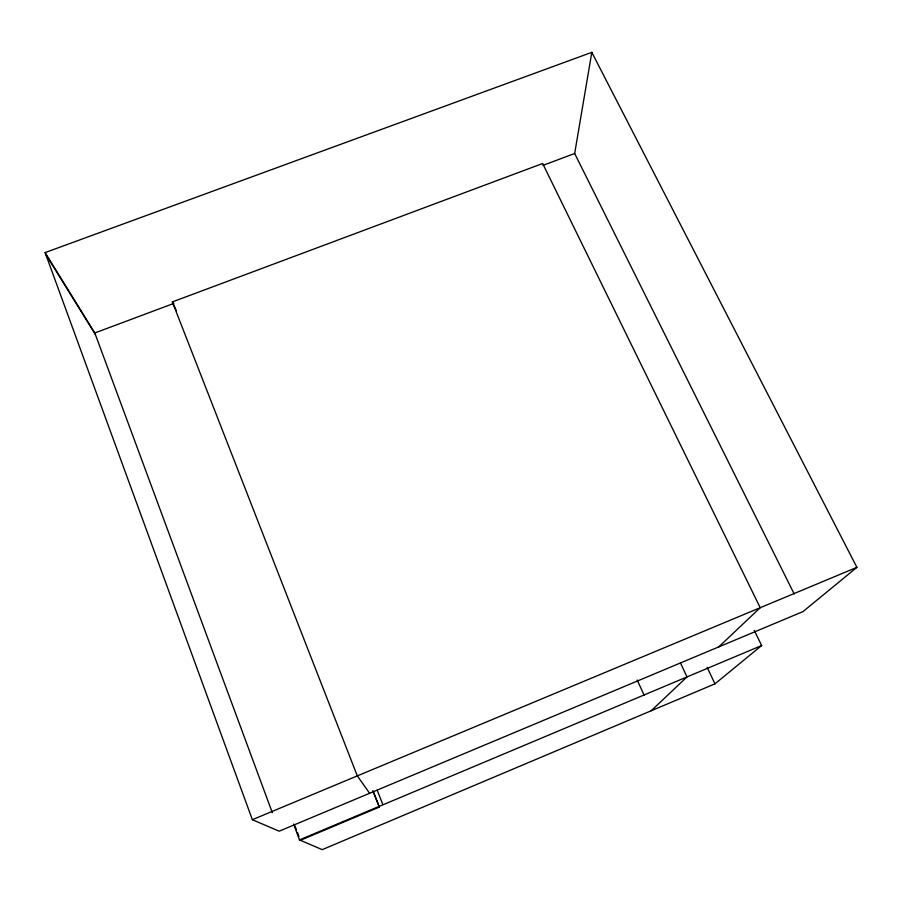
<?xml version="1.0" encoding="UTF-8"?>
<svg xmlns="http://www.w3.org/2000/svg" width="902" height="902" viewBox="0 0 902 902"><rect width="100%" height="100%" fill="white"/><g stroke="black" fill="none" stroke-linecap="round" stroke-linejoin="round"><path stroke-width="1.35" d="M794.211 593.978L574.664 153.509L591.813 52.35L45.1 252.594L252.357 819.704L279.169 831.193L802.994 611.59L856.9 567.347L591.813 52.35M651.221 710.753L686.997 676.928L680.446 662.914M718.747 646.914L760.217 607.711L542.643 163.499L172.35 301.933L357.316 775.889L369.617 793.275M293.59 824.101L299.498 839.909L322.206 849.65L714.959 683.851L761.638 645.539L754.252 630.363M299.498 839.909L761.638 645.539M300.389 840.292L379.37 807.064L373.214 791.358M252.357 819.704L856.9 567.347M45.1 252.594L94.8 332.973L173.906 303.388M543.015 165.337L574.664 153.509M379.37 807.064L372.797 790.75M45.709 254.263L95.353 334.462M707.145 667.322L714.959 683.851M172.35 301.933L176.42 310.829M637.195 680.052L644.208 695.397M377.205 790.208L382.809 804.437M295.022 825.95L296.487 829.863M297.468 832.467L298.923 836.379M94.8 332.973L272.325 812.702"/></g></svg>
